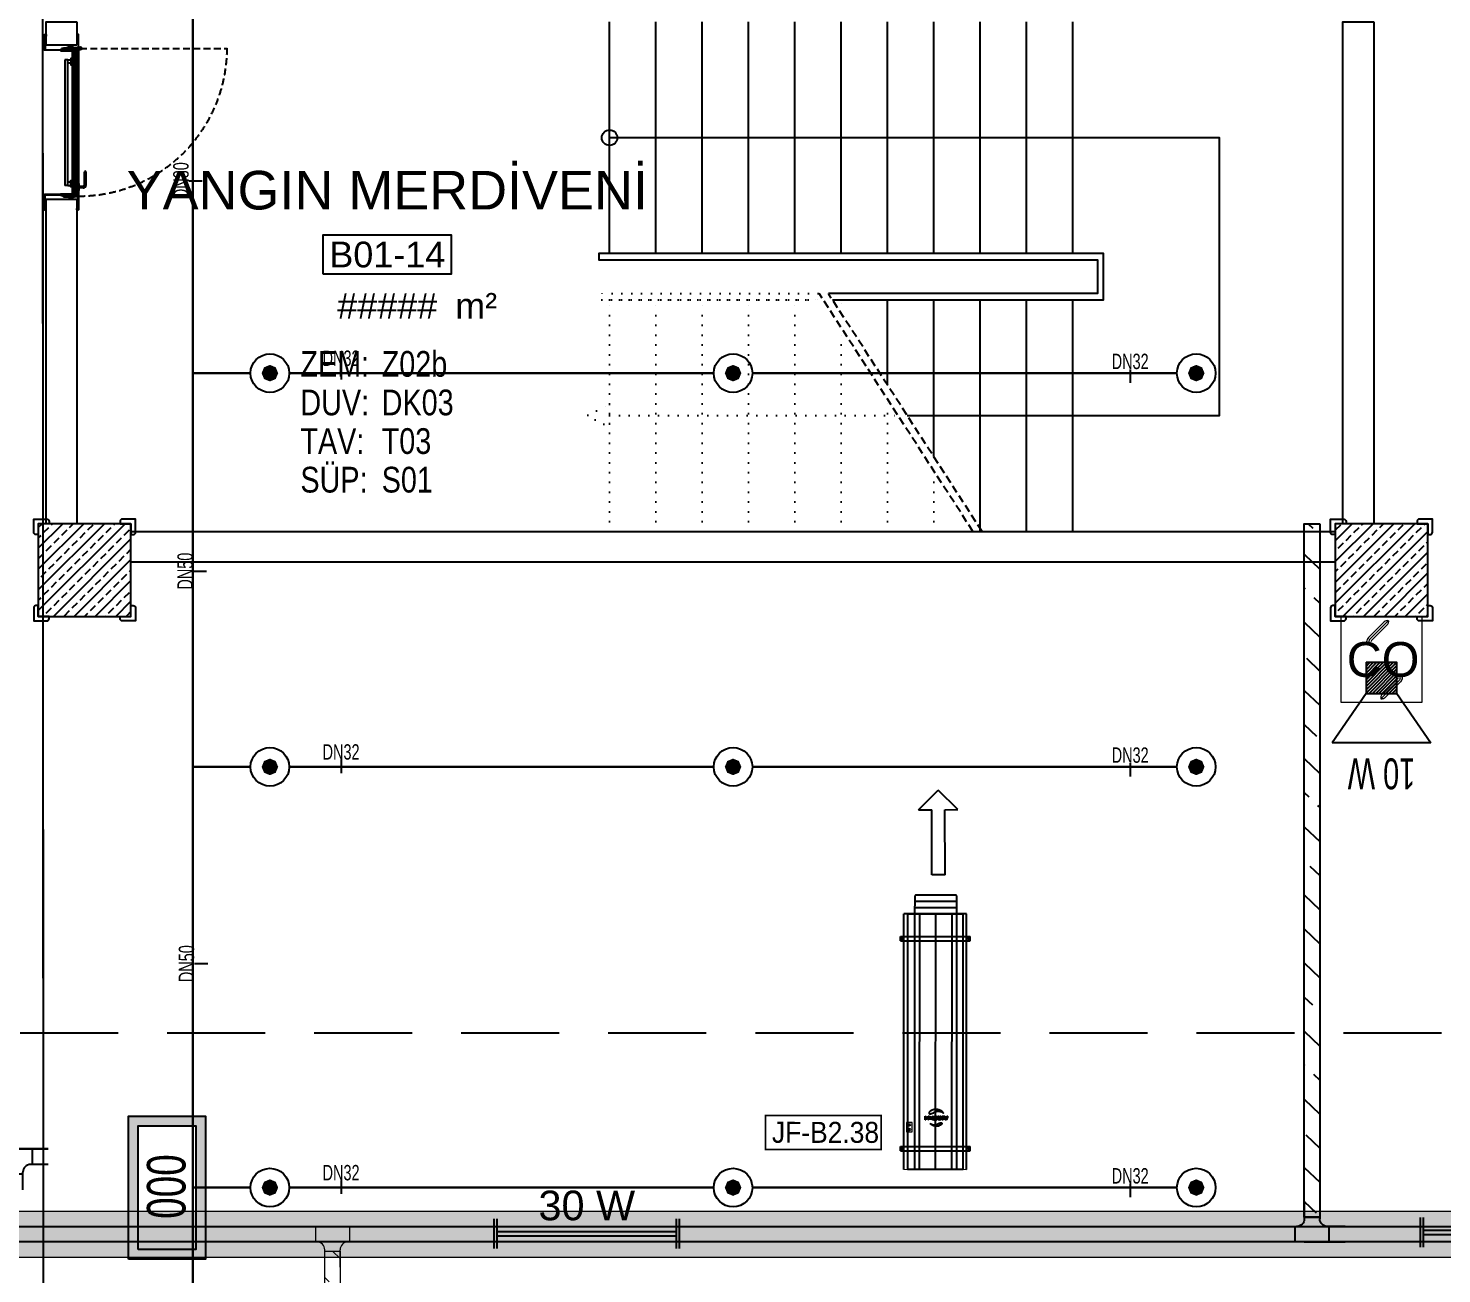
# Model space of a CAD drawing. Header units: millimetres. Extents: x -379292 to 1221486, y 92049 to 447512.
# Drawn here: x -167020 to -157865, y 140261 to 148328 of the extents above; entities that cross this region are included whole.
import ezdxf
from ezdxf.enums import TextEntityAlignment as Align

# ---------------------------------------------------------------- set-up
doc = ezdxf.new("R2010")
doc.units = ezdxf.units.MM
for name, pattern in [('( Hidden )', [0.375, 0.25, -0.125]), ('DOT', [6.35, 0, -6.35]), ('HIDDEN', [9.525, 6.35, -3.175])]:
    doc.linetypes.add(name, pattern=pattern)
for name, color, linetype in [('-M-YNGN-BORUID', 7, 'Continuous'), ('-M-YNGN-BORUUZUN', 7, 'Continuous'), ('-M-YNGN-BORUYUK', 7, 'Continuous'), ('-M-YNGN-SPR-YUK', 7, 'Continuous'), ('-M-YNGN-ZON6-CAP-', 7, 'Continuous'), ('-M-YNGN-ZON6-SPR-', 7, 'Continuous'), ('010-05', 1, 'Continuous'), ('05_DOOR', 2, 'Continuous'), ('05_EQUIPMENT', 1, 'Continuous'), ('05_HANDRAIL', 153, 'Continuous'), ('05_HATCH 1', 101, 'Continuous'), ('05_HATCH CONCRETE', 141, 'Continuous'), ('05_HATCH SOLID-1', 252, 'Continuous'), ('05_MATERIAL TEXT', 112, 'Continuous'), ('05_ROOM M2', 161, 'Continuous'), ('05_ROOM NAME', 153, 'Continuous'), ('05_ROOM NUMBER', 152, 'Continuous'), ('05_STAIRS', 52, 'Continuous'), ('05_STAIRS ARROW', 2, 'Continuous'), ('05_STEEL HIDDEN', 61, 'HIDDEN'), ('05_SYMBOL', 2, 'Continuous'), ('05_WALL', 3, 'Continuous'), ('08_ARAÇ SAYIM', 140, 'Continuous'), ('08_LAMP', 4, 'Continuous'), ('08_LOUD SYSTEM', 4, 'Continuous'), ('AIR-J-U-355', 2, 'Continuous'), ('AIRONN ZONLAMA', 4, 'Continuous'), ('E_CT_ZA', 6, 'Continuous'), ('JF355', 2, 'Continuous')]:
    doc.layers.add(name, color=color, linetype=linetype)
doc.layers.add('-M-YNGN-SPR-CAPCIZGI', color=188, linetype='Continuous', plot=False)
for name, color, linetype, lineweight in [('-M-YNGN-ZON6', 2, 'SP', 30), ('08_DEDECTOR', 3, 'Continuous', 9), ('Aironn-Kodlama', 7, 'Continuous', 0), ('E_CT_AYDINLATMA', 3, 'Continuous', 9), ('E_CT_KA', 4, 'Continuous', 9)]:
    doc.layers.add(name, color=color, linetype=linetype, lineweight=lineweight)
doc.styles.add('CIZGI', font='tahoma.ttf', dxfattribs={"width": 0.8, "oblique": 20})
doc.styles.add('DIM', font='arial.ttf')
doc.styles.add('HCAD', font='HCAD.SHX', dxfattribs={"width": 0.8, "height": 0.2})
doc.styles.add('PIPESIZE', font='hcad.shx', dxfattribs={"width": 0.8})
doc.styles.add('SPR-NOT', font='romans.shx')
doc.styles.get("Standard").update_dxf_attribs({"font": 'segoeuil.ttf'})
doc.styles.add('TR', font='tsimpali.shx', dxfattribs={"width": 0.7})
doc.styles.add('WMF-Arial', font='TURK.SHX')
doc.styles.add('YAZI-2', font='arial.ttf', dxfattribs={"height": 2})
doc.styles.add('YAZI-3', font='arial.ttf', dxfattribs={"height": 3})
doc.linetypes.add('SP', pattern='A,2,-0.1,["SP",CIZGI,S=0.14,R=0.2,X=0,Y=-0.07],-0.255', length=2.355)
pattern_1 = [(270, (-695728.2336, -3493868.9414), (1.3748153225, -2.38125), [1.5875, -3.175]), (30, (-695728.2336, -3493868.9414), (1.3748153315, 2.3812499948), [1.5875, -3.175]), (330, (-695728.2336, -3493868.9414), (2.749630654, -5.2e-09), [-3.175, 1.5875])]
pattern_2 = [(225, (905000, -3e-07), (67.351921, -67.351921), []), (225, (904932.65, -3e-07), (67.351921, -67.351921), [47.625, -23.8125])]

# ---------------------------------------------------------------- blocks, each defined once
blk = doc.blocks.new('bariyer')
at = {"color": 8, "ltscale": 25}
blk.add_lwpolyline([(0, -70), (15, -70, 0.414214), (30, -55), (30, 30), (-55, 30, 0.414214), (-70, 15), (-70, 0), (0, 0)], format="xyb", close=True, dxfattribs=at)
blk = doc.blocks.new('başlık')
at = {"layer": '05_MATERIAL TEXT', "style": 'DIM', "width": 0.8}
for s, p in [('ZEM:', (0, 50)), ('DUV:', (0, -100)), ('TAV:', (0, -250)), ('SÜP:', (0, -400))]:
    blk.add_text(s, height=100, dxfattribs=at).set_placement(p, align=Align.MIDDLE_LEFT)
blk = doc.blocks.new('MAHAL')
at = {"layer": '05_ROOM NUMBER'}
blk.add_lwpolyline([(-5.46, -10.75), (4.54, -10.75), (4.54, -7.75), (-5.46, -7.75)], close=True, dxfattribs=at)
at = {"layer": '05_HATCH SOLID-1', "xscale": 0.02, "yscale": 0.02, "zscale": 0.02}
blk.add_blockref('başlık', (-7.21, -18.75), dxfattribs=at)
at = {"layer": '05_MATERIAL TEXT', "style": 'DIM', "width": 0.8}
for tag, p in [('ZEMİN', (-0.89, -17.75)), ('DUVAR', (-0.89, -20.75)), ('TAVAN', (-0.89, -23.75)), ('SÜPÜRGELİK', (-0.89, -26.75))]:
    blk.add_attdef(tag, text='', height=2, dxfattribs=at).set_placement(p, align=Align.MIDDLE_LEFT)
at = {"layer": '05_ROOM M2', "insert": (6.45, -13.24), "char_height": 2, "attachment_point": 5, "style": 'YAZI-2'}
blk.add_mtext_dynamic_manual_height_columns('m²', width=6.9387, gutter_width=625, heights=[0], dxfattribs=at)
at = {"layer": '05_ROOM M2', "style": 'YAZI-2'}
blk.add_attdef('MAHALM2', text='', height=2, dxfattribs=at).set_placement((-0.46, -13.25), align=Align.MIDDLE_CENTER)
at = {"layer": '05_ROOM NAME', "style": 'YAZI-3'}
for tag, p in [('INGMAHALADI', (-0.46, 0.75)), ('TURMAHALADI', (-0.46, -4.25))]:
    blk.add_attdef(tag, text='', height=3, dxfattribs=at).set_placement(p, align=Align.MIDDLE_CENTER)
at = {"layer": '05_ROOM NUMBER', "style": 'YAZI-2'}
blk.add_attdef('MAHALNO', text='', height=2, dxfattribs=at).set_placement((-0.46, -9.25), align=Align.MIDDLE_CENTER)
blk = doc.blocks.new('*U88')
at = {"layer": '05_HANDRAIL', "color": 8}
blk.add_lwpolyline([(1443.7, 1500), (3200, 1500), (3200, 1800), (-70, 1800), (-70, 1760), (3160, 1760), (3160, 1540), (1417.8, 1540)], dxfattribs=at)
at = {"layer": '05_HANDRAIL', "color": 8, "linetype": 'DOT', "ltscale": 10}
blk.add_lwpolyline([(1351.9, 1540), (-50, 1540), (-50, 1500), (1384.2, 1500)], dxfattribs=at)
at = {"layer": '05_STAIRS', "color": 8, "flags": 128}
for points in [[(0, 1800), (0, 3300)], [(300, 1800), (300, 3300)], [(600, 1800), (600, 3300)], [(900, 1800), (900, 3300)], [(1200, 1800), (1200, 3300)], [(1500, 1800), (1500, 3300)], [(1800, 1800), (1800, 3300)], [(2100, 1800), (2100, 3300)], [(2400, 1800), (2400, 3300)], [(2700, 1800), (2700, 3300)], [(3000, 1800), (3000, 3300)], [(1928.3, 750), (3000, 750), (3950, 750), (3950, 2550), (0, 2550)], [(1443.7, 1500), (3200, 1500), (3200, 1800), (0, 1800)], [(1800, 948.6), (1800, 1500)], [(2100, 484.3), (2100, 1500)], [(2400, 0), (2400, 1500)], [(2700, 0), (2700, 1500)], [(3000, 0), (3000, 1500)]]:
    blk.add_lwpolyline(points, dxfattribs=at)
at = {"layer": '05_STAIRS', "color": 8, "linetype": 'DOT', "ltscale": 10, "flags": 128}
for points in [[(0, 0), (0, 1500)], [(0, 1500), (1384.2, 1500)], [(300, 0), (300, 1500)], [(600, 0), (600, 1500)], [(900, 0), (900, 1500)], [(1200, 0), (1200, 1500)], [(1500, 1412.9), (1500, 1500)], [(1500, 0), (1500, 1320.7)], [(0, 825), (0, 675), (-145, 750), (0, 825)], [(1800, 0), (1800, 856.4)], [(0, 750), (1868.8, 750)], [(2100, 0), (2100, 392.2)]]:
    blk.add_lwpolyline(points, dxfattribs=at)
at = {"layer": '05_STAIRS', "color": 8, "linetype": '( Hidden )', "ltscale": 200}
for points in [[(2353.4, 0), (1358.3, 1540)], [(2412.9, 0), (1417.8, 1540)]]:
    blk.add_lwpolyline(points, dxfattribs=at)
at = {"layer": '05_STAIRS ARROW', "color": 8, "ltscale": 2}
blk.add_circle((0, 2550), 50, dxfattribs=at)
blk = doc.blocks.new('VIDA')
at = {"layer": '05_EQUIPMENT'}
h = blk.add_hatch(dxfattribs=at)
h.set_pattern_fill('LINE', color=256, scale=0.1, angle=150, style=0)
h.set_pattern_definition([(330, (-3585.31887, 6072.20274), (0.03125, 0.05412658774), [])])
h.paths.add_polyline_path([(-0.09, -0.26), (-0.09, -1.74), (0.09, -1.74), (0.09, -0.26)])
h.paths.add_polyline_path([(-0.09, -0.26), (0.09, -0.26), (0, 0)])
for p, q in [((-0.09, -0.26), (0, 0)), ((0.09, -0.26), (0, 0)), ((-0.01, -2.02), (-0.18, -2.02)), ((0.09, -1.74), (-0.09, -1.74)), ((0.09, -1.95), (-0.09, -1.95)), ((0.01, -1.98), (-0.01, -1.98)), ((-0.01, -2.02), (-0.01, -1.98)), ((0.01, -2.02), (0.01, -1.98)), ((0.18, -2.02), (0.01, -2.02))]:
    blk.add_line(p, q, dxfattribs=at)
for points in [[(-0.18, -2.02), (-0.09, -1.95), (-0.09, -0.26)], [(0.18, -2.02), (0.09, -1.95), (0.09, -0.26)]]:
    blk.add_lwpolyline(points, dxfattribs=at)
blk = doc.blocks.new('*U99')
at = {"color": 8, "ltscale": 7}
blk.add_line((905.1, 60), (821.8, 60), dxfattribs=at)
at = {"color": 8}
blk.add_wipeout([(0, 5), (0, -206), (1000, -206), (1000, 5)], dxfattribs=at)
at = {"layer": '010-05', "ltscale": 7}
h = blk.add_hatch(dxfattribs=at)
h.set_pattern_fill('ANSI37', color=8, scale=0.1, angle=540, style=0)
h.set_pattern_definition([(225, (19752.8965, 13790.6787), (0.224506403, -0.224506403), []), (315, (19752.8965, 13790.6787), (0.224506403, 0.224506403), [])])
edge = h.paths.add_edge_path(flags=16)
edge.add_line((28.5, -35.1), (28.5, -43.7))
edge.add_line((28.5, -43.7), (21.5, -43.7))
edge.add_line((21.5, -43.7), (21.5, -37.4))
edge.add_arc((25.9, -39), 4.69, 56.54278, 159.2569, ccw=False)
edge = h.paths.add_edge_path()
edge.add_line((29.5, -33.5), (29.5, -44.7))
edge.add_line((29.5, -44.7), (20.5, -44.7))
edge.add_line((20.5, -44.7), (20.5, -30.9))
edge.add_line((20.5, -30.9), (34.2, -30.9))
edge.add_line((34.2, -30.9), (32.2, -31.4))
edge.add_arc((32.2, -34.2), 2.82, 91.10929, 165.59862)
edge = h.paths.add_edge_path(flags=16)
edge.add_arc((32.2, -34.2), 3.82, 143.46678, 165.59862, ccw=False)
edge.add_line((29.1, -31.9), (21.5, -31.9))
edge.add_line((21.5, -31.9), (21.5, -34.5))
edge.add_arc((25.7, -41.7), 8.25, 70.11032, 120.2945, ccw=False)
edge.add_line((28.5, -33.9), (28.5, -33.5))
edge.add_line((28.5, -33.5), (28.5, -33.2))
h = blk.add_hatch(dxfattribs=at)
h.set_pattern_fill('ANSI37', color=8, scale=0.1, angle=540, style=0)
h.set_pattern_definition([(315, (-21740.32198, 13790.6787), (-0.224506403, -0.224506403), []), (225, (-21740.32198, 13790.6787), (-0.224506403, 0.224506403), [])])
edge = h.paths.add_edge_path(flags=16)
edge.add_line((971.5, -35.1), (971.5, -43.7))
edge.add_line((971.5, -43.7), (978.5, -43.7))
edge.add_line((978.5, -43.7), (978.5, -37.4))
edge.add_arc((974.1, -39), 4.69, 20.7431, 123.45722)
edge = h.paths.add_edge_path()
edge.add_line((970.5, -33.5), (970.5, -44.7))
edge.add_line((970.5, -44.7), (979.5, -44.7))
edge.add_line((979.5, -44.7), (979.5, -30.9))
edge.add_line((979.5, -30.9), (965.8, -30.9))
edge.add_line((965.8, -30.9), (967.8, -31.4))
edge.add_arc((967.8, -34.2), 2.82, 14.40138, 88.89071, ccw=False)
edge = h.paths.add_edge_path(flags=16)
edge.add_arc((967.8, -34.2), 3.82, 14.40138, 36.53322)
edge.add_line((970.9, -31.9), (978.5, -31.9))
edge.add_line((978.5, -31.9), (978.5, -34.5))
edge.add_arc((974.3, -41.7), 8.25, 59.7055, 109.88968)
edge.add_line((971.5, -33.9), (971.5, -33.5))
edge.add_line((971.5, -33.5), (971.5, -33.2))
at = {"layer": '05_HATCH 1'}
h = blk.add_hatch(dxfattribs=at)
h.set_pattern_fill('HONEY', color=8, scale=0.5, angle=270, style=0)
h.set_pattern_definition(pattern_1)
h.paths.add_polyline_path([(40.5, -3.1), (43.7, -8.7), (956.3, -8.7), (959.5, -3.1)])
h = blk.add_hatch(dxfattribs=at)
h.set_pattern_fill('HONEY', color=8, scale=0.5, angle=270, style=0)
h.set_pattern_definition(pattern_1)
h.paths.add_polyline_path([(40.5, -15.3), (43.7, -9.7), (956.3, -9.7), (959.5, -15.3)])
at = {"color": 8, "linetype": 'HIDDEN', "ltscale": 7}
blk.add_line((21, 20.6), (21, 973.1), dxfattribs=at)
at = {"color": 8, "ltscale": 7}
for p, q in [((22, 10), (947.9, 10)), ((22, 10), (978, 10)), ((22, 8.8), (22, 10)), ((27.3, 2.4), (27.3, 1.4)), ((27.3, 2.4), (37.2, 2.4)), ((27.3, 1.4), (36.7, 1.4)), ((37.5, 4.8), (36.3, 4.8)), ((36.7, 1.4), (42.8, -9.2)), ((962.8, 2.4), (37.2, 2.4)), ((37.2, 2.4), (43.7, -8.7)), ((37.5, 8.8), (962.5, 8.8)), ((905.1, 50), (821.8, 50)), ((941.8, 15), (896.8, 15)), ((896.8, 15), (896.8, 10)), ((915.1, 40), (915.1, 15)), ((925.1, 40), (925.1, 15)), ((941.8, 15), (941.8, 10)), ((962.8, 2.4), (956.3, -8.7)), ((963.3, 1.4), (957.2, -9.2)), ((962.5, 4.8), (963.7, 4.8)), ((972.7, 2.4), (962.8, 2.4)), ((972.7, 1.4), (963.3, 1.4)), ((972.7, 2.4), (972.7, 1.4)), ((978, 8.8), (978, 10)), ((978, 8.8), (978, 10)), ((962.5, -27.2), (22, -27.2)), ((22, -27.2), (962.5, -27.2)), ((22, -28.4), (22, -27.2)), ((962.5, -28.4), (22, -28.4)), ((978, -28.4), (22, -28.4)), ((42.8, -9.2), (27.3, -9.2)), ((27.3, -19.9), (36.6, -19.9)), ((27.3, -19.9), (27.3, -20.9)), ((27.3, -20.9), (37.2, -20.9)), ((33.2, -28.4), (962.5, -28.4)), ((37.5, -23.2), (36.3, -23.2)), ((36.6, -19.9), (42.8, -9.2)), ((37.2, -20.9), (43.7, -9.7)), ((962.8, -20.9), (37.2, -20.9)), ((956.3, -8.7), (43.7, -8.7)), ((956.3, -9.7), (43.7, -9.7)), ((96, -58.4), (96, -38.4)), ((908.6, -58.4), (96, -58.4)), ((96, -58.4), (96, -78.4)), ((96, -78.4), (908.6, -78.4)), ((116, -38.4), (116, -58.4)), ((888.6, -38.4), (888.6, -58.4)), ((908.6, -58.4), (908.6, -38.4)), ((908.6, -58.4), (908.6, -78.4)), ((962.8, -20.9), (956.3, -9.7)), ((963.4, -19.9), (957.2, -9.2)), ((957.2, -9.2), (972.7, -9.2)), ((962.5, -23.2), (963.7, -23.2)), ((972.7, -20.9), (962.8, -20.9)), ((972.7, -19.9), (963.4, -19.9)), ((972.7, -19.9), (972.7, -20.9)), ((978, -28.4), (978, -27.2)), ((978, -28.4), (978, -27.2))]:
    blk.add_line(p, q, dxfattribs=at)
at = {"color": 8, "ltscale": 7, "flags": 128}
for points in [[(35.5, -101.4, -1), (34, -101.4), (34, -84.7), (32, -84.7), (32, -101.4, 1), (37.5, -101.4), (37.5, -34.9, 1), (30, -34.9), (30, -44.7), (20, -44.7), (20, 10), (-68, 10), (-68, 0), (-58, 0), (-58, 2), (-66, 2), (-66, 8), (18, 8), (18, -46.7), (32, -46.7), (32, -34.9, -1), (35.5, -34.9)], [(964.5, -101.4, 1), (966, -101.4), (966, -84.7), (968, -84.7), (968, -101.4, -1), (962.5, -101.4), (962.5, -34.9, -1), (970, -34.9), (970, -44.7), (980, -44.7), (980, 10), (1068, 10), (1068, 0), (1058, 0), (1058, 2), (1066, 2), (1066, 8), (982, 8), (982, -46.7), (968, -46.7), (968, -34.9, 1), (964.5, -34.9)]]:
    blk.add_lwpolyline(points, format="xyb", close=True, dxfattribs=at)
at = {"color": 8, "ltscale": 7}
for points in [[(37.5, 4.8), (37.5, 8.8), (22, 8.8), (22, -27.2), (37.5, -27.2), (37.5, -23.2)], [(36.3, 4.8), (36.3, 7.6), (23.2, 7.6), (23.2, -26), (36.3, -26), (36.3, -23.2)], [(962.5, 4.8), (962.5, 8.8), (978, 8.8), (978, -27.2), (962.5, -27.2), (962.5, -23.2)], [(963.7, 4.8), (963.7, 7.6), (976.8, 7.6), (976.8, -26), (963.7, -26), (963.7, -23.2)], [(86, -28.4), (86, -38.4), (127.7, -38.4), (127.7, -28.4)], [(918.6, -28.4), (918.6, -38.4), (877, -38.4), (877, -28.4)]]:
    blk.add_lwpolyline(points, dxfattribs=at)
for points in [[(32, -54.7), (32, -210), (-68, -210), (-68, -200), (-58, -200), (-58, -202), (-66, -202), (-66, -208), (30, -208), (30, -54.7)], [(29, -56.7), (20, -56.7), (20, -82.9), (30, -92.9), (30, -106.2), (28, -106.2), (28, -93.7), (18, -83.7), (18, -54.7), (29, -54.7)], [(40.5, -3.1), (43.7, -8.7), (956.3, -8.7), (959.5, -3.1)], [(40.5, -15.3), (43.7, -9.7), (956.3, -9.7), (959.5, -15.3)], [(968, -54.7), (968, -210), (1068, -210), (1068, -200), (1058, -200), (1058, -202), (1066, -202), (1066, -208), (970, -208), (970, -54.7)], [(971, -56.7), (980, -56.7), (980, -82.9), (970, -92.9), (970, -106.2), (972, -106.2), (972, -93.7), (982, -83.7), (982, -54.7), (971, -54.7)]]:
    blk.add_lwpolyline(points, close=True, dxfattribs=at)
for radius in [10.1, 6.72]:
    blk.add_circle((21, 20.6), radius, dxfattribs=at)
at = {"color": 8, "linetype": 'HIDDEN', "ltscale": 7}
blk.add_arc((17.8, 13), 960.2, 359.78747, 89.80985, dxfattribs=at)
at = {"color": 8, "ltscale": 7}
for centre, radius, start, end in [((821.8, 55), 5, 90, 270), ((905.1, 40), 20, 0, 90), ((905.1, 40), 10, 0, 90)]:
    blk.add_arc(centre, radius, start, end, dxfattribs=at)
at = {"layer": '010-05', "color": 8, "ltscale": 7}
for points in [[(29.5, -33.5, -0.336971), (32.2, -31.4), (34.2, -30.9), (29.5, -30.9), (20.5, -30.9), (20.5, -44.7), (29.5, -44.7)], [(28.5, -33.9, 0.222538), (21.5, -34.5), (21.5, -31.9), (29.1, -31.9, 0.09687), (28.5, -33.2), (28.5, -33.5)], [(28.5, -43.7), (21.5, -43.7), (21.5, -37.3, -0.473637), (28.5, -35.1)], [(970.5, -33.5, 0.336971), (967.8, -31.4), (965.8, -30.9), (970.5, -30.9), (979.5, -30.9), (979.5, -44.7), (970.5, -44.7)], [(971.5, -33.9, -0.222538), (978.5, -34.5), (978.5, -31.9), (970.9, -31.9, -0.09687), (971.5, -33.2), (971.5, -33.5)], [(971.5, -43.7), (978.5, -43.7), (978.5, -37.3, 0.473637), (971.5, -35.1)]]:
    blk.add_lwpolyline(points, format="xyb", close=True, dxfattribs=at)
at = {"layer": '05_STEEL HIDDEN', "color": 8, "ltscale": 7}
for points in [[(17, -47.8), (17, -22.6), (11, -22.6), (11, -48.9), (23, -77.2), (23, -99.5), (29, -99.5), (29, -76)], [(983, -47.8), (983, -22.6), (989, -22.6), (989, -48.9), (977, -77.2), (977, -99.5), (971, -99.5), (971, -76)]]:
    blk.add_lwpolyline(points, close=True, dxfattribs=at)
at = {"layer": '05_STEEL HIDDEN', "color": 8, "ltscale": 7, "flags": 128}
for points in [[(17, -22.6), (18, -22.6), (18, -47.8), (30, -76), (30, -99.5), (29, -99.5)], [(983, -22.6), (982, -22.6), (982, -47.8), (970, -76), (970, -99.5), (971, -99.5)]]:
    blk.add_lwpolyline(points, dxfattribs=at)
at = {"layer": '05_WALL', "color": 8, "ltscale": 20}
for points in [[(0, 0), (0, -200)], [(1000, 0), (1000, -200)]]:
    blk.add_lwpolyline(points, dxfattribs=at)
at = {"color": 8, "ltscale": 7, "yscale": 10, "zscale": 10, "rotation": 180}
for p, xscale in [((25, -64.9), -10), ((975, -64.9), 10)]:
    blk.add_blockref('VIDA', p, dxfattribs=dict(at, xscale=xscale))
blk = doc.blocks.new('OtoParkBodrumKatMimari')
at = {"layer": '05_HATCH CONCRETE'}
h = blk.add_hatch(dxfattribs=at)
h.set_pattern_fill('ANSI33', color=8, scale=15, angle=180, style=0)
h.set_pattern_definition(pattern_2)
h.paths.add_polyline_path([(80000, 44300), (79400, 44300), (79400, 43700), (80000, 43700)])
h = blk.add_hatch(dxfattribs=at)
h.set_pattern_fill('ANSI33', color=8, scale=15, angle=180, style=0)
h.set_pattern_definition(pattern_2)
h.paths.add_polyline_path([(88400, 44300), (87800, 44300), (87800, 43700), (88400, 43700)])
at = {"color": 5}
for points in [[(80000, 44300), (79400, 44300), (79400, 43700), (80000, 43700)], [(88400, 44300), (87800, 44300), (87800, 43700), (88400, 43700)]]:
    blk.add_lwpolyline(points, close=True, dxfattribs=at)
at = {"layer": '05_STAIRS ARROW', "ltscale": 2}
blk.add_circle((83100, 46800), 50, dxfattribs=at)
at = {"layer": '05_SYMBOL', "color": 252, "linetype": 'HIDDEN', "ltscale": 100}
blk.add_lwpolyline([(118969.2, 41000), (30876.5, 41000, -0.179563), (29571.8, 41484.2), (17953.5, 51484.2, -0.695543), (19258.2, 55000), (127790.7, 55000, -0.645796), (129290.5, 51676.9), (120469.1, 41676.9, -0.215217)], format="xyb", close=True, dxfattribs=at)
at = {"layer": '05_WALL', "color": 8}
for points in [[(79650, 47550), (79650, 44300), (79450, 44300), (79450, 47550)], [(88050, 47550), (88050, 44300), (87850, 44300), (87850, 47550)], [(80000, 44250), (87800, 44250), (87800, 44050), (80000, 44050)]]:
    blk.add_lwpolyline(points, close=True, dxfattribs=at)
blk.add_blockref('*U88', (83100, 44250))
at = {"layer": '05_ROOM NUMBER'}
ref = blk.add_blockref('MAHAL', (81698.6, 46814.4), dxfattribs=dict(at, xscale=83.33333333333333, yscale=83.33333333333333, zscale=83.33333333333333))
ref.add_attrib('TURMAHALADI', 'YANGIN MERDİVENİ', dxfattribs={"layer": '05_ROOM NAME', "height": 250, "style": 'YAZI-3'}).set_placement((81660.4, 46460.3), align=Align.MIDDLE_CENTER)
ref.add_attrib('MAHALNO', 'B01-14', dxfattribs={"height": 166.67, "style": 'YAZI-2'}).set_placement((81660.4, 46043.6), align=Align.MIDDLE_CENTER)
ref.add_attrib('MAHALM2', '#####', dxfattribs={"layer": '05_ROOM M2', "height": 166.67, "style": 'YAZI-2'}).set_placement((81660.4, 45710.3), align=Align.MIDDLE_CENTER)
ref.add_attrib('ZEMİN', 'Z02b', dxfattribs={"layer": '05_MATERIAL TEXT', "height": 166.67, "style": 'DIM', "width": 0.8}).set_placement((81624.3, 45335.3), align=Align.MIDDLE_LEFT)
ref.add_attrib('DUVAR', 'DK03', dxfattribs={"layer": '05_MATERIAL TEXT', "height": 166.67, "style": 'DIM', "width": 0.8}).set_placement((81624.3, 45085.3), align=Align.MIDDLE_LEFT)
ref.add_attrib('TAVAN', 'T03', dxfattribs={"layer": '05_MATERIAL TEXT', "height": 166.67, "style": 'DIM', "width": 0.8}).set_placement((81624.3, 44835.3), align=Align.MIDDLE_LEFT)
ref.add_attrib('SÜPÜRGELİK', 'S01', dxfattribs={"layer": '05_MATERIAL TEXT', "height": 166.67, "style": 'DIM', "width": 0.8}).set_placement((81624.3, 44585.3), align=Align.MIDDLE_LEFT)
at = {"layer": '05_SYMBOL', "color": 8, "xscale": -1}
for p in [(79400, 44300), (87800, 44300)]:
    blk.add_blockref('bariyer', p, dxfattribs=at)
at = {"layer": '05_SYMBOL', "color": 8}
for p in [(80000, 44300), (88400, 44300)]:
    blk.add_blockref('bariyer', p, dxfattribs=at)
at = {"layer": '05_SYMBOL', "color": 8, "rotation": 180}
for p in [(79400, 43700), (87800, 43700)]:
    blk.add_blockref('bariyer', p, dxfattribs=at)
at = {"layer": '05_SYMBOL', "color": 8, "xscale": -1, "rotation": 180}
for p in [(80000, 43700), (88400, 43700)]:
    blk.add_blockref('bariyer', p, dxfattribs=at)
at = {"layer": '05_DOOR', "rotation": 270}
blk.add_blockref('*U99', (79650, 47400), dxfattribs=at)
blk = doc.blocks.new('SP-C-UP-12')
at = {"ltscale": 10}
blk.add_line((0, 0), (0, 0), dxfattribs=at)
at = {"color": 1, "linetype": 'Continuous'}
blk.add_circle((0, 0), 12.5, dxfattribs=at)
at = {"ltscale": 10}
for points in [[(-5.37, 0), (-3.8, 3.8), (-3.8, -3.8), (0, 5.37)], [(-3.8, -3.8), (0, 5.37), (0, -5.37), (3.8, 3.8)], [(0, -5.37), (3.8, 3.8), (3.8, -3.8), (5.37, 0)]]:
    blk.add_solid(points, dxfattribs=at)
at = {"layer": '-M-YNGN-SPR-YUK', "style": 'SPR-NOT', "width": 0.5, "flags": 9}
for tag, p in [('YUK', (0, 17.77)), ('CAP', (0, 14.42)), ('TIP', (0.2, 10.78))]:
    blk.add_attdef(tag, text='', height=2.5, dxfattribs=at).set_placement(p, align=Align.MIDDLE_CENTER)
blk = doc.blocks.new('SPRKL100')
at = {"layer": '-M-YNGN-SPR-CAPCIZGI'}
blk.add_line((0, 0.431), (0, -0.431), dxfattribs=at)
at = {"layer": '-M-YNGN-BORUID', "color": 0, "style": 'HCAD', "width": 0.8, "flags": 1}
blk.add_attdef('DIC', text='', height=0.4, dxfattribs=at).set_placement((0, -1.693), align=Align.CENTER)
at = {"layer": '-M-YNGN-BORUUZUN', "color": 0, "style": 'HCAD', "width": 0.7}
blk.add_attdef('BOY', text='', height=0.8, dxfattribs=at).set_placement((0, -1.08), align=Align.CENTER)
at = {"layer": '-M-YNGN-BORUYUK', "color": 6, "style": 'PIPESIZE', "width": 0.8}
blk.add_attdef('YUK', text='', height=0.5, dxfattribs=at).set_placement((0, 1.866), align=Align.CENTER)
at = {"color": 0, "style": 'PIPESIZE', "width": 0.7}
blk.add_attdef('CAP', text='', height=1, dxfattribs=at).set_placement((0, 0.45), align=Align.CENTER)
blk = doc.blocks.new('A$C69E8D8A3')
at = {"layer": '-M-YNGN-ZON6', "ltscale": 500}
for p, q in [((-1046.01, 6524.38), (-1046.01, 3591.88)), ((-1008.51, 4391.88), (-1046.01, 4391.88)), ((-708.51, 4391.88), (-983.51, 4391.88)), ((-408.51, 4391.88), (-683.51, 4391.88)), ((-1008.51, 4136.88), (-1046.01, 4136.88)), ((-708.51, 4136.88), (-983.51, 4136.88)), ((-408.51, 4136.88), (-683.51, 4136.88)), ((-1008.51, 3864.38), (-1046.01, 3864.38)), ((-708.51, 3864.38), (-983.51, 3864.38)), ((-408.51, 3864.38), (-683.51, 3864.38))]:
    blk.add_line(p, q, dxfattribs=at)
at = {"layer": '-M-YNGN-ZON6-CAP-'}
ref = blk.add_blockref('SPRKL100', (-1044.16, 4516.55), dxfattribs=dict(at, xscale=10.00000000000001, yscale=10.00000000000001, zscale=10.00000000000001, rotation=90))
ref.add_attrib('CAP', 'DN80', dxfattribs={"layer": '0', "color": 0, "height": 10, "rotation": 90, "style": 'PIPESIZE', "width": 0.7}).set_placement((-1048.66, 4516.55), align=Align.CENTER)
ref = blk.add_blockref('SPRKL100', (-949.91, 4392.06), dxfattribs=dict(at, xscale=10, yscale=10, zscale=10))
ref.add_attrib('CAP', 'DN32', dxfattribs={"layer": '0', "color": 0, "height": 10, "style": 'PIPESIZE', "width": 0.7}).set_placement((-949.91, 4396.56), align=Align.CENTER)
ref = blk.add_blockref('SPRKL100', (-438.81, 4390), dxfattribs=dict(at, xscale=10, yscale=10, zscale=10))
ref.add_attrib('CAP', 'DN32', dxfattribs={"layer": '0', "color": 0, "height": 10, "style": 'PIPESIZE', "width": 0.7}).set_placement((-438.81, 4394.5), align=Align.CENTER)
ref = blk.add_blockref('SPRKL100', (-1041.43, 4263.65), dxfattribs=dict(at, xscale=10.00000000000001, yscale=10.00000000000001, zscale=10.00000000000001, rotation=90))
ref.add_attrib('CAP', 'DN50', dxfattribs={"layer": '0', "color": 0, "height": 10, "rotation": 90, "style": 'PIPESIZE', "width": 0.7}).set_placement((-1045.93, 4263.65), align=Align.CENTER)
ref = blk.add_blockref('SPRKL100', (-949.91, 4137.06), dxfattribs=dict(at, xscale=10, yscale=10, zscale=10))
ref.add_attrib('CAP', 'DN32', dxfattribs={"layer": '0', "color": 0, "height": 10, "style": 'PIPESIZE', "width": 0.7}).set_placement((-949.91, 4141.56), align=Align.CENTER)
ref = blk.add_blockref('SPRKL100', (-438.81, 4135), dxfattribs=dict(at, xscale=10, yscale=10, zscale=10))
ref.add_attrib('CAP', 'DN32', dxfattribs={"layer": '0', "color": 0, "height": 10, "style": 'PIPESIZE', "width": 0.7}).set_placement((-438.81, 4139.5), align=Align.CENTER)
ref = blk.add_blockref('SPRKL100', (-1040.57, 4009.42), dxfattribs=dict(at, xscale=10.00000000000001, yscale=10.00000000000001, zscale=10.00000000000001, rotation=90))
ref.add_attrib('CAP', 'DN50', dxfattribs={"layer": '0', "color": 0, "height": 10, "rotation": 90, "style": 'PIPESIZE', "width": 0.7}).set_placement((-1045.07, 4009.42), align=Align.CENTER)
ref = blk.add_blockref('SPRKL100', (-949.91, 3864.56), dxfattribs=dict(at, xscale=10, yscale=10, zscale=10))
ref.add_attrib('CAP', 'DN32', dxfattribs={"layer": '0', "color": 0, "height": 10, "style": 'PIPESIZE', "width": 0.7}).set_placement((-949.91, 3869.06), align=Align.CENTER)
ref = blk.add_blockref('SPRKL100', (-438.81, 3862.5), dxfattribs=dict(at, xscale=10, yscale=10, zscale=10))
ref.add_attrib('CAP', 'DN32', dxfattribs={"layer": '0', "color": 0, "height": 10, "style": 'PIPESIZE', "width": 0.7}).set_placement((-438.81, 3867), align=Align.CENTER)
at = {"layer": '-M-YNGN-ZON6-SPR-', "rotation": 180}
for p in [(-996.01, 4391.88), (-696.01, 4391.88), (-396.01, 4391.88), (-996.01, 4136.88), (-696.01, 4136.88), (-396.01, 4136.88), (-996.01, 3864.38), (-696.01, 3864.38), (-396.01, 3864.38)]:
    blk.add_blockref('SP-C-UP-12', p, dxfattribs=at)
blk = doc.blocks.new('*U633')
h = blk.add_hatch()
h.set_pattern_fill('ANSI33', color=0, scale=50, angle=1, style=0)
h.paths.add_polyline_path([(-7839.2, 100), (-361.4, 100), (-361.4, 0), (-7839.2, 0)])
at = {"color": 0}
blk.add_lwpolyline([(-7839.2, 100), (-361.4, 100), (-361.4, 0), (-7839.2, 0)], close=True, dxfattribs=at)
at = {"ltscale": 25, "flags": 1}
for tag, p in [('YUKSEKLIK', (-228.6, -148.7)), ('KALINLIK', (-228.6, -213.3))]:
    blk.add_attdef(tag, p, '', height=50, dxfattribs=at)
blk = doc.blocks.new('*U209')
at = {"color": 0}
for p, q in [((264, 264), (-164, 264)), ((-60, 264), (-60, 164)), ((0, 264), (264, 264)), ((160, 264), (160, 164)), ((-164, 164), (-50, 164)), ((0, 0), (0, 114)), ((0, 104), (100, 104)), ((100, 0), (100, 114)), ((264, 164), (150, 164))]:
    blk.add_line(p, q, dxfattribs=at)
for centre, start, end in [((-50, 114), 0, 90), ((150, 114), 90, 180)]:
    blk.add_arc(centre, 50, start, end, dxfattribs=at)
blk = doc.blocks.new('*U957')
h = blk.add_hatch()
h.set_pattern_fill('ANSI33', color=0, scale=50, angle=1, style=0)
h.paths.add_polyline_path([(-4140.8, 100), (351.4, 100), (351.4, 0), (-4140.8, 0)])
at = {"color": 0}
blk.add_lwpolyline([(-4140.8, 100), (351.4, 100), (351.4, 0), (-4140.8, 0)], close=True, dxfattribs=at)
at = {"ltscale": 25, "flags": 1}
for tag, p in [('YUKSEKLIK', (-228.6, -148.7)), ('KALINLIK', (-228.6, -213.3))]:
    blk.add_attdef(tag, p, '', height=50, dxfattribs=at)
blk = doc.blocks.new('*U448')
at = {"color": 0}
for p, q in [((264, 264), (-164, 264)), ((-60, 264), (-60, 164)), ((0, 264), (264, 264)), ((160, 264), (160, 164)), ((-164, 164), (-50, 164)), ((0, 0), (0, 114)), ((0, 104), (100, 104)), ((100, 0), (100, 114)), ((264, 164), (150, 164))]:
    blk.add_line(p, q, dxfattribs=at)
for centre, start, end in [((-50, 114), 0, 90), ((150, 114), 90, 180)]:
    blk.add_arc(centre, 50, start, end, dxfattribs=at)
blk = doc.blocks.new('*U453')
at = {"color": 0}
for p, q in [((264, 264), (-164, 264)), ((-60, 264), (-60, 164)), ((0, 264), (264, 264)), ((160, 264), (160, 164)), ((-164, 164), (-50, 164)), ((0, 0), (0, 114)), ((0, 104), (100, 104)), ((100, 0), (100, 114)), ((264, 164), (150, 164))]:
    blk.add_line(p, q, dxfattribs=at)
for centre, start, end in [((-50, 114), 0, 90), ((150, 114), 90, 180)]:
    blk.add_arc(centre, 50, start, end, dxfattribs=at)
blk = doc.blocks.new('40 W SIVA ÜSTÜ ETANJ LED 50--')
at = {"layer": '08_LAMP'}
for p, q in [((-625, -100), (-625, 100)), ((-605, -100), (-605, 100)), ((605, -100), (605, 100)), ((625, -100), (625, 100)), ((-605, 15), (605, 15)), ((-605, -15), (605, -15))]:
    blk.add_line(p, q, dxfattribs=at)
at = {"layer": '08_LAMP', "color": 2, "style": 'YAZI-2'}
blk.add_text('30 W', height=200, dxfattribs=at).set_placement((0, 90), align=Align.CENTER)
blk = doc.blocks.new('40 W SIVA ÜSTÜ ETANJ LED E 50')
at = {"layer": '08_LAMP'}
for p, q in [((-625, -100), (-625, 100)), ((-605, -100), (-605, 100)), ((605, -100), (605, 100)), ((625, -100), (625, 100)), ((-605, 15), (605, 15)), ((-605, -15), (605, -15))]:
    blk.add_line(p, q, dxfattribs=at)
blk.add_lwpolyline([(625, -125), (800, -125), (800, 125), (625, 125)], close=True, dxfattribs=at)
at = {"layer": '08_LAMP', "color": 2, "style": 'YAZI-2'}
blk.add_text('30 W', height=200, dxfattribs=at).set_placement((0, 90), align=Align.CENTER)
blk.add_text('E', height=125, dxfattribs=at).set_placement((712.5, 0), align=Align.MIDDLE)
blk = doc.blocks.new('TEK YUZLU 1 SATIR 3 KARAKTER')
at = {"layer": '08_ARAÇ SAYIM'}
h = blk.add_hatch(color=7, dxfattribs=at)
h.dxf.hatch_style = 1
h.paths.add_polyline_path([(-40.04, 43.53), (40.04, 43.53), (40.04, 6.25), (-40.04, 6.25)], flags=16)
h.paths.add_polyline_path([(-46.29, 49.78), (46.29, 49.78), (46.29, 0), (-46.29, 0)])
for points in [[(-46.29, 49.78), (46.29, 49.78), (46.29, 0), (-46.29, 0)], [(-40.04, 43.53), (40.04, 43.53), (40.04, 6.25), (-40.04, 6.25)]]:
    blk.add_lwpolyline(points, close=True, dxfattribs=at)
at = {"layer": '08_ARAÇ SAYIM', "color": 7, "style": 'WMF-Arial', "width": 0.75}
blk.add_text('000', height=25, dxfattribs=at).set_placement((0.66, 12.94), align=Align.CENTER)
blk = doc.blocks.new('CO 250')
at = {"layer": '08_DEDECTOR'}
for p, q in [((17, 242.9), (-84.1, 141.8)), ((44.7, 251), (-74.3, 132)), ((36.6, 223.3), (-64.5, 122.2)), ((44.7, 249.8), (44.7, 242.9)), ((114.1, -136), (-4.8, -255)), ((104.4, -126.2), (3.3, -227.3)), ((123.9, -145.8), (22.9, -246.9)), ((-4.8, -246.9), (-4.8, -255)), ((-4.8, -255), (3.3, -255))]:
    blk.add_line(p, q, dxfattribs=at)
at = {"layer": '08_DEDECTOR', "ltscale": 25}
blk.add_lwpolyline([(-262.5, 278.4), (-262.5, -278.4), (262.5, -278.4), (262.5, 278.4)], close=True, dxfattribs=at)
at = {"layer": '08_DEDECTOR'}
for centre, radius, start, end in [((36.6, 223.3), 27.7, 72.96875, 135), ((17, 242.9), 27.7, 315, 0), ((-54.7, 112.4), 41.6, 135, 180), ((-54.7, 112.4), 27.7, 135, 180), ((-54.7, 112.4), 13.9, 135, 180), ((94.6, -116.4), 13.9, 315, 350.41117), ((94.6, -116.4), 27.7, 315, 355.2224), ((94.6, -116.4), 41.6, 315, 356.81699), ((22.9, -246.9), 27.7, 135, 180), ((3.3, -227.3), 27.7, 270, 315)]:
    blk.add_arc(centre, radius, start, end, dxfattribs=at)
at = {"layer": '08_DEDECTOR', "color": 3, "style": 'YAZI-3'}
blk.add_text('CO', height=225, dxfattribs=at).set_placement((-225.5, -113.1))
blk = doc.blocks.new('15 W HORN 100_HARİCİ TİP')
at = {"layer": '08_LOUD SYSTEM'}
h = blk.add_hatch(dxfattribs=at)
h.set_pattern_fill('ANSI31', color=2, scale=4.8)
h.set_pattern_definition([(45, (-341645.439, -380325.335), (-10.77630735, 10.77630735), [])])
h.paths.add_polyline_path([(-100, 0), (100, 0), (100, 200), (-100, 200)])
at = {"layer": '08_LOUD SYSTEM', "ltscale": 2}
for p, q in [((-320, 520), (320, 520)), ((-100, 200), (-320, 520)), ((100, 200), (320, 520))]:
    blk.add_line(p, q, dxfattribs=at)
at = {"layer": '08_LOUD SYSTEM'}
blk.add_lwpolyline([(100, 0), (100, 200), (-100, 200), (-100, 0)], close=True, dxfattribs=at)
at = {"layer": '08_LOUD SYSTEM', "color": 2, "ltscale": 2, "style": 'TR', "width": 0.7}
blk.add_text('10 W', height=200, dxfattribs=at).set_placement((0, 620), align=Align.CENTER)
blk = doc.blocks.new('ju355')
at = {"layer": 'AIR-J-U-355', "color": 2, "linetype": 'Continuous'}
for p, q in [((82.74, 20.07), (-82.86, 20.07)), ((-82.86, 20.07), (-82.86, -20.52)), ((-68.05, -18.28), (-68.04, 22.31)), ((-68.05, -22.74), (-68.04, 22.31)), ((-65.31, 22.31), (-68.04, 22.31)), ((-65.31, 22.31), (-68.04, 22.31)), ((-65.33, -22.74), (-65.31, 22.31)), ((67.97, -22.8), (67.99, 22.25)), ((70.71, 22.25), (67.99, 22.25)), ((70.69, -22.8), (70.71, 22.25)), ((-94.86, 12.71), (-94.87, -12.51)), ((-94.84, 12.93), (-94.86, 12.82)), ((-94.86, 12.82), (-94.86, 12.71)), ((-94.82, 13.03), (-94.84, 12.93)), ((-94.79, 13.13), (-94.82, 13.03)), ((-94.76, 13.23), (-94.79, 13.13)), ((-94.71, 13.32), (-94.76, 13.23)), ((-94.66, 13.41), (-94.71, 13.32)), ((-94.6, 13.48), (-94.66, 13.41)), ((-94.53, 13.56), (-94.6, 13.48)), ((-94.46, 13.62), (-94.53, 13.56)), ((-94.39, 13.67), (-94.46, 13.62)), ((-94.31, 13.72), (-94.39, 13.67)), ((-94.23, 13.76), (-94.31, 13.72)), ((-94.14, 13.78), (-94.23, 13.76)), ((-94.05, 13.8), (-94.14, 13.78)), ((-93.97, 13.8), (-94.05, 13.8)), ((-92.63, 13.8), (-93.97, 13.8)), ((-92.63, 13.8), (-93.97, 13.8)), ((-92.63, 13.8), (-93.97, 13.8)), ((-92.6, 13.8), (-93.93, 13.8)), ((-92.6, 13.8), (-93.93, 13.8)), ((-92.6, 13.8), (-93.93, 13.8)), ((-82.86, 13.79), (-92.6, 13.8)), ((-90.91, -13.6), (-90.9, 13.8)), ((-90.91, -13.6), (-90.9, 13.8)), ((-90.91, -13.6), (-90.9, 13.8)), ((-86.85, -13.61), (-86.83, 13.87)), ((82.73, 13.62), (-82.73, 13.79)), ((-82.73, 10.49), (82.87, 10.32)), ((82.73, -0.03), (-82.73, 0.03)), ((48.35, 4.19), (48.36, 4.88)), ((50.69, 4.18), (48.35, 4.19)), ((48.35, 3.58), (50.68, 3.59)), ((48.35, 2.87), (48.35, 3.58)), ((48.35, 2.23), (49.27, 2.88)), ((49.27, 2.88), (48.35, 2.87)), ((48.36, 1.42), (48.35, 2.23)), ((48.36, 7.19), (48.38, 7.93)), ((48.77, 7.02), (48.36, 7.19)), ((48.36, 4.88), (50.7, 4.87)), ((49.32, 2.22), (48.36, 1.42)), ((50.71, 6.17), (48.37, 5.16)), ((48.37, 5.91), (48.77, 6.08)), ((48.37, 5.16), (48.37, 5.91)), ((48.38, 7.93), (50.71, 6.93)), ((48.77, 6.08), (48.77, 7.02)), ((49.25, 6.85), (49.94, 6.55)), ((49.25, 6.26), (49.25, 6.85)), ((49.94, 6.55), (49.25, 6.26)), ((49.65, 2.63), (49.65, 2.9)), ((49.65, 2.9), (50.23, 2.9)), ((49.88, 1.63), (49.87, 1.63)), ((50.23, 2.9), (50.2, 2.6)), ((50.68, 3.59), (50.69, 2.3)), ((50.7, 4.87), (50.69, 4.18)), ((50.71, 6.93), (50.71, 6.17)), ((48.34, -1.68), (50.69, -1.71)), ((48.34, -2.08), (48.34, -1.68)), ((49.99, -2.1), (48.34, -2.08)), ((48.34, -4.82), (48.35, -4.42)), ((50, -4.84), (48.34, -4.82)), ((48.35, -4.42), (50.69, -4.45)), ((48.37, -4), (48.38, -3.75)), ((50.66, -4.03), (48.37, -4)), ((48.38, -3.75), (49.99, -2.1)), ((48.38, -6.49), (50, -4.84)), ((48.38, -6.74), (48.38, -6.49)), ((50.66, -6.77), (48.38, -6.74)), ((50.68, -1.95), (49.03, -3.64)), ((49.03, -3.64), (50.66, -3.66)), ((50.69, -4.68), (49.03, -6.38)), ((49.03, -6.38), (50.66, -6.4)), ((50.66, -6.4), (50.66, -6.77)), ((50.69, -1.71), (50.68, -1.95)), ((50.69, -4.45), (50.69, -4.68)), ((50.81, -1.39), (50.8, -1.76)), ((-94.87, -12.51), (-94.87, -12.62)), ((-94.87, -12.62), (-94.85, -12.72)), ((-94.85, -12.72), (-94.83, -12.83)), ((-94.83, -12.83), (-94.8, -12.93)), ((-94.8, -12.93), (-94.77, -13.03)), ((-94.77, -13.03), (-94.72, -13.12)), ((-94.72, -13.12), (-94.67, -13.2)), ((-94.67, -13.2), (-94.61, -13.28)), ((-94.61, -13.28), (-94.54, -13.35)), ((-94.54, -13.35), (-94.47, -13.42)), ((-94.47, -13.42), (-94.4, -13.47)), ((-94.4, -13.47), (-94.32, -13.52)), ((-94.32, -13.52), (-94.24, -13.56)), ((-94.24, -13.56), (-94.15, -13.58)), ((-94.15, -13.58), (-94.07, -13.6)), ((-94.07, -13.6), (-93.98, -13.6)), ((-93.98, -13.6), (-92.64, -13.6)), ((-93.98, -13.6), (-92.64, -13.6)), ((-93.98, -13.6), (-92.64, -13.6)), ((-93.95, -13.6), (-92.61, -13.6)), ((-93.95, -13.6), (-92.61, -13.6)), ((-93.95, -13.6), (-92.61, -13.6)), ((-92.61, -13.6), (-82.87, -13.61)), ((82.86, -10.44), (-82.73, -10.33)), ((-82.61, -13.64), (82.72, -13.71)), ((82.74, -20.57), (-82.86, -20.52)), ((-65.33, -22.74), (-68.05, -22.74)), ((70.69, -22.8), (67.97, -22.8))]:
    blk.add_line(p, q, dxfattribs=at)
at = {"layer": 'AIR-J-U-355', "color": 2, "lineweight": 13, "ltscale": 0.005}
for p, q in [((82.73, -20.57), (82.74, 20.07)), ((58.53, -15.31), (52.44, -15.31)), ((52.44, -15.31), (52.44, -18.93)), ((58.53, -18.93), (58.53, -15.31)), ((52.44, -18.93), (58.53, -18.93))]:
    blk.add_line(p, q, dxfattribs=at)
at = {"layer": 'AIR-J-U-355', "color": 2}
for p, q in [((-150.24, 14.31), (-162.86, 1.58)), ((-150.21, 5.86), (-150.24, 14.31)), ((-150.13, -11.03), (-162.86, 1.58)), ((-107.97, 6.05), (-150.21, 5.86)), ((-107.97, 6.05), (-107.94, -2.39)), ((-107.94, -2.39), (-150.17, -2.58)), ((-150.13, -11.03), (-150.17, -2.58))]:
    blk.add_line(p, q, dxfattribs=at)
at = {"layer": 'AIR-J-U-355', "color": 2, "linetype": 'Continuous'}
for centre, radius in [((-66.68, 21.31), 0.354), ((-66.68, 21.31), 0.354), ((69.35, 21.24), 0.354), ((54.01, -17.13), 0.599), ((54.01, -17.13), 0.599), ((56.96, -17.13), 0.599), ((56.96, -17.13), 0.599), ((-66.69, -21.61), 0.354), ((-66.69, -21.61), 0.354), ((69.33, -21.67), 0.354), ((69.33, -21.67), 0.354)]:
    blk.add_circle(centre, radius, dxfattribs=at)
for centre, radius, start, end in [((49.96, 2.27), 0.645, 184.06361, 262.32592), ((49.93, 2.61), 0.274, 177.3972, 357.3972), ((49.97, 2.34), 0.72, 262.32592, 356.70667)]:
    blk.add_arc(centre, radius, start, end, dxfattribs=at)
at = {"layer": 'AIR-J-U-355', "color": 2, "linetype": 'Continuous', "extrusion": (0, 0, -1)}
for major_axis, ratio in [((-0.01, -1.36), 0.908445), ((0.006, 0.985), 0.934933)]:
    blk.add_ellipse((49.55, -0.11), major_axis=major_axis, ratio=ratio, dxfattribs=at)
at = {"layer": 'AIR-J-U-355', "color": 2, "linetype": 'Continuous'}
for points, knots in [([(46.11, 4.99), (46.12, 4.99), (46.13, 5), (46.15, 5), (46.15, 5), (46.16, 4.99), (46.16, 4.99), (46.17, 4.99), (46.17, 4.98), (46.17, 4.97), (46.16, 4.95), (46.15, 4.91), (46.08, 4.78), (45.93, 4.56), (45.74, 4.28), (45.58, 4.04), (45.4, 3.68), (45.26, 3.14), (45.11, 2.43), (45.02, 1.65), (45.13, 0.83), (45.39, -0.07), (45.8, -1.01), (46.23, -1.77), (46.48, -2.38), (46.62, -2.79), (46.74, -3.2), (46.79, -3.61), (46.72, -3.97), (46.53, -4.26), (46.19, -4.34), (45.8, -4.28), (45.43, -4.02), (45.11, -3.65), (44.72, -3.05), (44.33, -2.14), (44.04, -0.92), (43.96, 0.25), (44.05, 1.27), (44.24, 2.12), (44.51, 2.9), (44.87, 3.6), (45.25, 4.19), (45.62, 4.61), (45.88, 4.83), (46.02, 4.93), (46.08, 4.97), (46.11, 4.99)], [0, 0, 0, 0, 0.001347, 0.00172, 0.002023, 0.002244, 0.002452, 0.002667, 0.002909, 0.00347, 0.004196, 0.005682, 0.009311, 0.025522, 0.043378, 0.057014, 0.067583, 0.10026, 0.136315, 0.170769, 0.211631, 0.252886, 0.304984, 0.357144, 0.377587, 0.398124, 0.41882, 0.439365, 0.455344, 0.470785, 0.486346, 0.502438, 0.525763, 0.549141, 0.572313, 0.626971, 0.689072, 0.751245, 0.792637, 0.834146, 0.875615, 0.910287, 0.945553, 0.97619, 0.989254, 0.994701, 1, 1, 1, 1]), ([(53.1, -3.49), (53.25, -3.25), (53.54, -2.77), (53.81, -1.96), (53.95, -1.12), (53.92, -0.27), (53.68, 0.58), (53.32, 1.4), (52.96, 2.08), (52.73, 2.63), (52.61, 3.01), (52.53, 3.34), (52.54, 3.53), (52.54, 3.61)], [0, 0, 0, 0, 0.112581, 0.224936, 0.337491, 0.449603, 0.562299, 0.686336, 0.807829, 0.865935, 0.925918, 0.967783, 1, 1, 1, 1]), ([(52.54, 3.61), (52.55, 3.66), (52.57, 3.77), (52.7, 3.92), (52.91, 4.03), (53.16, 4.06), (53.45, 3.97), (53.74, 3.72), (54.02, 3.37), (54.31, 2.86), (54.58, 2.17), (54.77, 1.3), (54.81, 0.41), (54.77, -0.51), (54.56, -1.45), (54.2, -2.21), (53.86, -2.79), (53.54, -3.21), (53.25, -3.4), (53.1, -3.49)], [0, 0, 0, 0, 0.0168256, 0.0323617, 0.0637267, 0.0873303, 0.1103993, 0.1581358, 0.2050378, 0.2514942, 0.3451779, 0.4385235, 0.532065, 0.625912, 0.7301372, 0.8352318, 0.8905608, 0.9450754, 1, 1, 1, 1])]:
    blk.add_open_spline(points, degree=3, knots=knots, dxfattribs=at)
blk = doc.blocks.new('DZFDGHFÜ')
at = {"layer": 'JF355'}
blk.add_lwpolyline([(24084.36, 6568.29), (24119.86, 6568.29), (24119.86, 6402.69), (24084.36, 6402.69), (24084.36, 6568.29)], dxfattribs=at)
at = {"layer": 'AIR-J-U-355', "rotation": 270}
blk.add_blockref('ju355', (24102.36, 6485.57), dxfattribs=at)
blk = doc.blocks.new('*U1035')
h = blk.add_hatch()
h.set_pattern_fill('ANSI33', color=0, scale=50, angle=1, style=0)
h.paths.add_polyline_path([(-47993, 100), (-249.3, 100), (-249.3, 0), (-47993, 0)])
at = {"color": 0}
blk.add_lwpolyline([(-47993, 100), (-249.3, 100), (-249.3, 0), (-47993, 0)], close=True, dxfattribs=at)
at = {"ltscale": 25, "flags": 1}
for tag, p in [('YUKSEKLIK', (-228.6, -148.7)), ('KALINLIK', (-228.6, -213.3))]:
    blk.add_attdef(tag, p, '', height=50, dxfattribs=at)
blk = doc.blocks.new('*U1034')
h = blk.add_hatch()
h.set_pattern_fill('ANSI33', color=0, scale=50, angle=1, style=0)
h.paths.add_polyline_path([(-48733, 300), (-889.1, 300), (-889.1, 0), (-48733, 0)])
at = {"color": 0}
blk.add_lwpolyline([(-48733, 300), (-889.1, 300), (-889.1, 0), (-48733, 0)], close=True, dxfattribs=at)
at = {"ltscale": 25, "flags": 1}
for tag, p in [('YUKSEKLIK', (-228.6, -148.7)), ('KALINLIK', (-228.6, -213.3))]:
    blk.add_attdef(tag, p, '', height=50, dxfattribs=at)

msp = doc.modelspace()

# ---------------------------------------------------------------- block references
at = {"color": 8}
msp.add_blockref('OtoParkBodrumKatMimari', (-246354.8, 100818.8), dxfattribs=at)

# ---------------------------------------------------------------- next in the draw order: linework, layer by layer
at = {"layer": 'AIRONN ZONLAMA', "color": 3, "ltscale": 25}
msp.add_lwpolyline([(-233504.6, 201649.1), (-233454.6, 179399.1), (-241154.6, 179399.1), (-241154.6, 161849.1), (-233504.6, 161849.1), (-233504.6, 157649.1), (-241354.6, 157761.1), (-180574.5, 105849.1), (-166904.6, 105899.1), (-166954.6, 208399.1), (-175954.6, 208399.1), (-175948.2, 201699.1), (-233504.6, 201699.1)], dxfattribs=at)
at = {"layer": 'AIRONN ZONLAMA', "color": 1, "ltscale": 25}
msp.add_lwpolyline([(-166904.6, 105899.1), (-166951.6, 202285.7)], dxfattribs=at)
at = {"layer": 'Aironn-Kodlama', "color": 7, "const_width": 10}
msp.add_lwpolyline([(-162245, 141286), (-162245, 141066), (-161495, 141066), (-161495, 141286)], close=True, dxfattribs=at)

# ---------------------------------------------------------------- next in the draw order: block references
at = {"layer": '-M-YNGN-ZON6', "ltscale": 25, "xscale": 10, "yscale": 10, "zscale": 10}
msp.add_blockref('A$C69E8D8A3', (-155494.7, 102175), dxfattribs=at)
at = {"layer": '08_ARAÇ SAYIM', "xscale": 10, "yscale": 10, "zscale": 10, "rotation": 90}
msp.add_blockref('TEK YUZLU 1 SATIR 3 KARAKTER', (-165871.9, 140818.8), dxfattribs=at)
at = {"layer": '08_DEDECTOR'}
msp.add_blockref('CO 250', (-158254.8, 144240.3), dxfattribs=at)
at = {"layer": '08_LAMP', "xscale": 0.96, "yscale": 0.96, "zscale": 0.96}
for name, p in [('40 W SIVA ÜSTÜ ETANJ LED E 50', (-157402.1, 140528.8)), ('40 W SIVA ÜSTÜ ETANJ LED 50--', (-163402.1, 140520.7))]:
    msp.add_blockref(name, p, dxfattribs=at)
at = {"layer": '08_LOUD SYSTEM', "rotation": 180}
msp.add_blockref('15 W HORN 100_HARİCİ TİP', (-158254.8, 144218.8), dxfattribs=at)
at = {"layer": 'AIR-J-U-355', "xscale": 10, "yscale": 10, "zscale": 10}
msp.add_blockref('DZFDGHFÜ', (-402166.2, 76908.7), dxfattribs=at)
at = {"layer": 'E_CT_AYDINLATMA', "color": 2}
msp.add_blockref('*U209', (-165099.8, 140302.6), dxfattribs=at)
at = {"layer": 'E_CT_AYDINLATMA', "rotation": 90}
msp.add_blockref('*U633', (-164999.8, 140767.9), dxfattribs=at)
at = {"layer": 'E_CT_KA', "rotation": 180}
msp.add_blockref('*U1034', (-175643.9, 140666.6), dxfattribs=at)
at = {"layer": 'E_CT_ZA', "color": 112}
for name, p, rotation in [('*U957', (-158754.8, 140978), 270), ('*U1035', (-175203.9, 140566.6), 180)]:
    msp.add_blockref(name, p, dxfattribs=dict(at, rotation=rotation))
at = {"layer": 'E_CT_ZA', "color": 2}
msp.add_blockref('*U453', (-167154.8, 140804.8), dxfattribs=at)
at = {"layer": 'E_CT_ZA', "color": 2, "xscale": -1, "rotation": 180}
msp.add_blockref('*U448', (-158754.8, 140730.6), dxfattribs=at)

# ---------------------------------------------------------------- next in the draw order: texts
at = {"layer": 'Aironn-Kodlama', "color": 3, "insert": (-162202.8, 141244.8), "char_height": 136, "width": 710.456, "attachment_point": 1, "rotation": 359.96186}
msp.add_mtext('{\\fArial|b0|i0|c0|p18;\\W0.9;\\C7;JF-B\\fArial|b0|i0|c162|p18;2\\fArial|b0|i0|c0|p18;.\\fArial|b0|i0|c162|p18;38}', dxfattribs=at)

doc.saveas('drawing.dxf')
